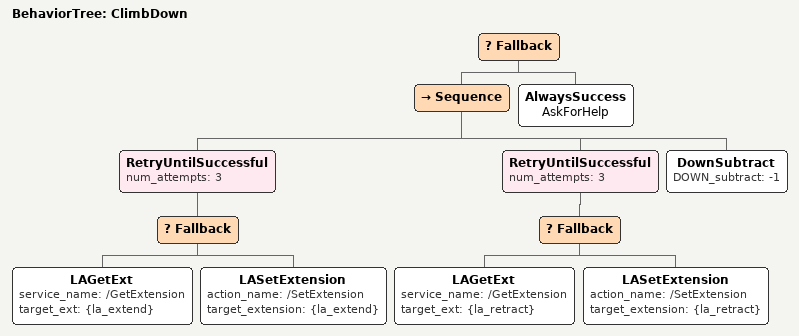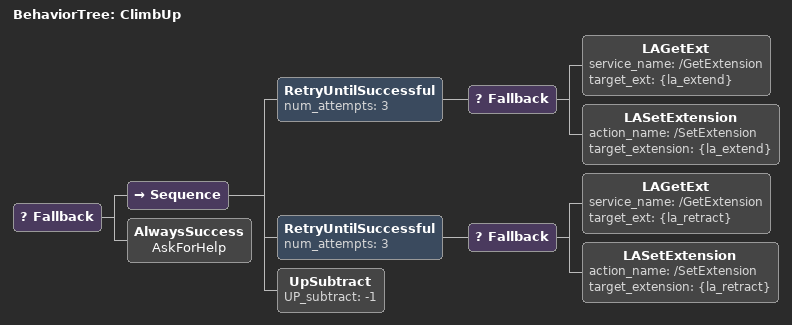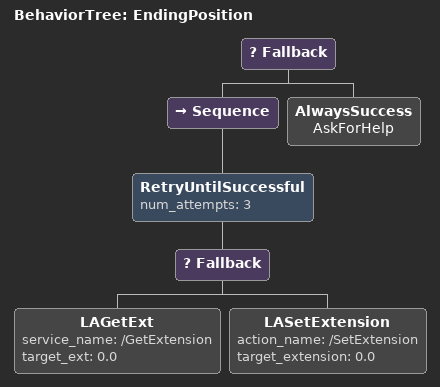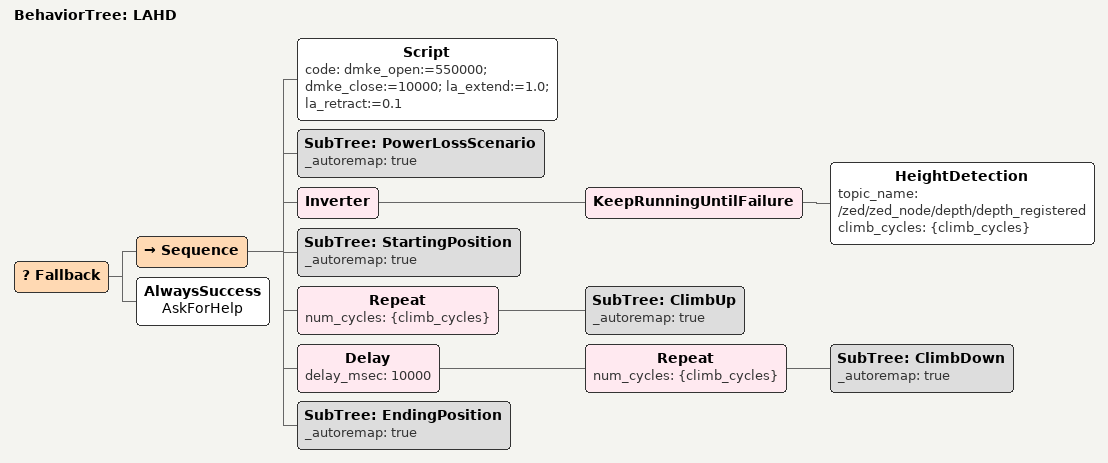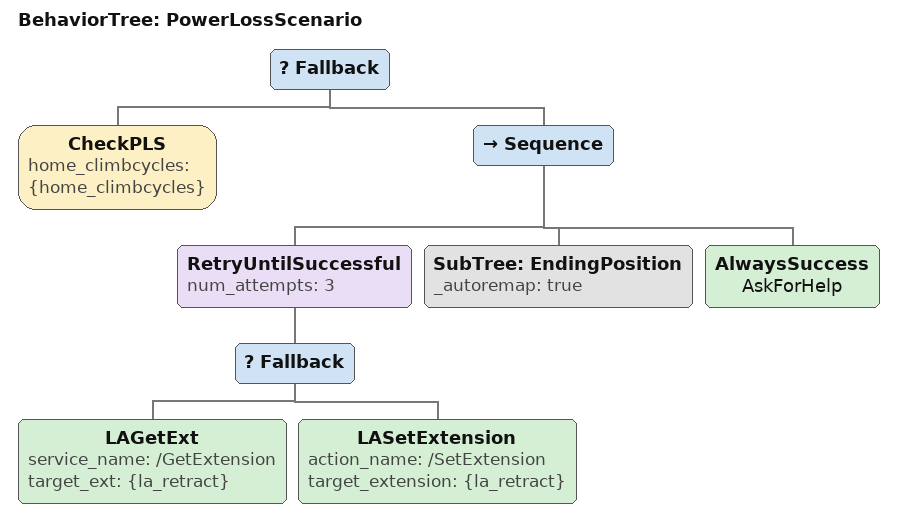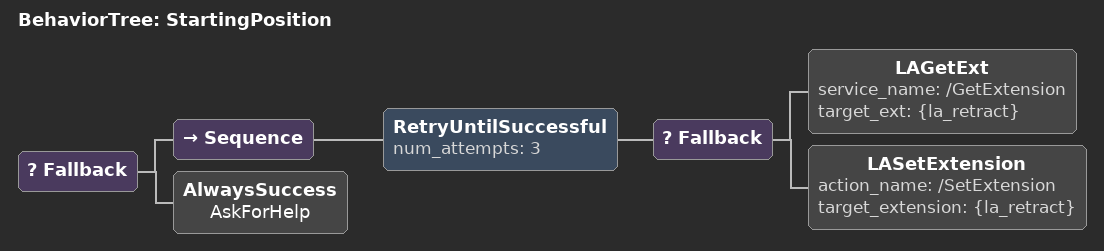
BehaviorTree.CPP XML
<?xml version="1.0" encoding="UTF-8"?>
<root BTCPP_format="4">
  <BehaviorTree ID="ClimbDown">
    <Fallback>
      <Sequence>
        <RetryUntilSuccessful num_attempts="3">
          <Fallback>
            <LAGetExt service_name="/GetExtension"
                      target_ext="{la_extend}"/>
            <LASetExtension action_name="/SetExtension"
                            target_extension="{la_extend}"/>
          </Fallback>
        </RetryUntilSuccessful>
        <RetryUntilSuccessful num_attempts="3">
          <Fallback>
            <LAGetExt service_name="/GetExtension"
                      target_ext="{la_retract}"/>
            <LASetExtension action_name="/SetExtension"
                            target_extension="{la_retract}"/>
          </Fallback>
        </RetryUntilSuccessful>
        <DownSubtract DOWN_subtract="-1"/>
      </Sequence>
      <AlwaysSuccess name="AskForHelp"/>
    </Fallback>
  </BehaviorTree>

  <BehaviorTree ID="ClimbUp">
    <Fallback>
      <Sequence>
        <RetryUntilSuccessful num_attempts="3">
          <Fallback>
            <LAGetExt service_name="/GetExtension"
                      target_ext="{la_extend}"/>
            <LASetExtension action_name="/SetExtension"
                            target_extension="{la_extend}"/>
          </Fallback>
        </RetryUntilSuccessful>
        <RetryUntilSuccessful num_attempts="3">
          <Fallback>
            <LAGetExt service_name="/GetExtension"
                      target_ext="{la_retract}"/>
            <LASetExtension action_name="/SetExtension"
                            target_extension="{la_retract}"/>
          </Fallback>
        </RetryUntilSuccessful>
        <UpSubtract UP_subtract="-1"/>
      </Sequence>
      <AlwaysSuccess name="AskForHelp"/>
    </Fallback>
  </BehaviorTree>

  <BehaviorTree ID="EndingPosition">
    <Fallback>
      <Sequence>
        <RetryUntilSuccessful num_attempts="3">
          <Fallback>
            <LAGetExt service_name="/GetExtension"
                      target_ext="0.0"/>
            <LASetExtension action_name="/SetExtension"
                            target_extension="0.0"/>
          </Fallback>
        </RetryUntilSuccessful>
      </Sequence>
      <AlwaysSuccess name="AskForHelp"/>
    </Fallback>
  </BehaviorTree>

  <BehaviorTree ID="LAHD">
    <Fallback>
      <Sequence>
        <Script code="dmke_open:=550000; dmke_close:=10000; la_extend:=1.0; la_retract:=0.1"/>
        <SubTree ID="PowerLossScenario"
                 _autoremap="true"/>
        <Inverter>
          <KeepRunningUntilFailure>
            <HeightDetection topic_name="/zed/zed_node/depth/depth_registered"
                             climb_cycles="{climb_cycles}"/>
          </KeepRunningUntilFailure>
        </Inverter>
        <SubTree ID="StartingPosition"
                 _autoremap="true"/>
        <Repeat num_cycles="{climb_cycles}">
          <SubTree ID="ClimbUp"
                   _autoremap="true"/>
        </Repeat>
        <Delay delay_msec="10000">
          <Repeat num_cycles="{climb_cycles}">
            <SubTree ID="ClimbDown"
                     _autoremap="true"/>
          </Repeat>
        </Delay>
        <SubTree ID="EndingPosition"
                 _autoremap="true"/>
      </Sequence>
      <AlwaysSuccess name="AskForHelp"/>
    </Fallback>
  </BehaviorTree>

  <BehaviorTree ID="PowerLossScenario">
    <Fallback>
      <CheckPLS home_climbcycles="{home_climbcycles}"/>
      <Sequence>
        <RetryUntilSuccessful num_attempts="3">
          <Fallback>
            <LAGetExt service_name="/GetExtension"
                      target_ext="{la_retract}"/>
            <LASetExtension action_name="/SetExtension"
                            target_extension="{la_retract}"/>
          </Fallback>
        </RetryUntilSuccessful>
        <SubTree ID="EndingPosition"
                 _autoremap="true"/>
        <AlwaysSuccess name="AskForHelp"/>
      </Sequence>
    </Fallback>
  </BehaviorTree>

  <BehaviorTree ID="StartingPosition">
    <Fallback>
      <Sequence>
        <RetryUntilSuccessful num_attempts="3">
          <Fallback>
            <LAGetExt service_name="/GetExtension"
                      target_ext="{la_retract}"/>
            <LASetExtension action_name="/SetExtension"
                            target_extension="{la_retract}"/>
          </Fallback>
        </RetryUntilSuccessful>
      </Sequence>
      <AlwaysSuccess name="AskForHelp"/>
    </Fallback>
  </BehaviorTree>

</root>
